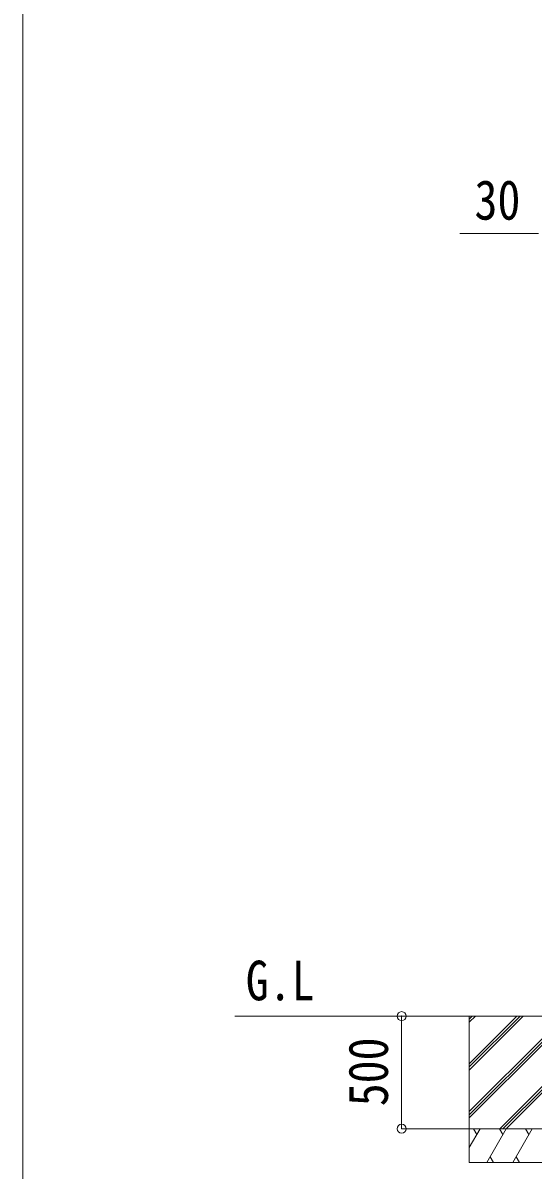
# Model space of a CAD drawing. Units: millimetres at full size, sheet at 1:40; some dimension numbers follow another scale. Extents: x -11243 to 11243, y -7760 to 7760.
# Drawn here: x -11243 to -8980, y -5093 to 0 of the extents above; entities that cross this region are included whole.
import ezdxf
from ezdxf.enums import TextEntityAlignment as Align

# ---------------------------------------------------------------- set-up
doc = ezdxf.new("R2010")
doc.units = ezdxf.units.MM
doc.header["$LTSCALE"] = 40
doc.header["$PDMODE"] = 32
doc.header["$PDSIZE"] = 40
for name, color, linetype, lineweight in [('0-0_0', 7, 'Continuous', 9), ('0-6_OTH_LINE', 6, 'Continuous', 9), ('F-0_240', 7, 'Continuous', 9)]:
    doc.layers.add(name, color=color, linetype=linetype, lineweight=lineweight)
doc.layers.add('0-7_SHAPE', color=7, linetype='Continuous')
doc.styles.add('ＭＳ ゴシック', font='')
doc.styles.get('ＭＳ ゴシック').set_extended_font_data('MS Gothic')

msp = doc.modelspace()

# ---------------------------------------------------------------- linework, layer by layer
at = {"layer": '0-0_0'}
for p, q in [((-8925.1, -4409.38), (-10302.97, -4409.38)), ((-9262.6, -4409.38), (-9262.6, -5059.38)), ((-9262.6, -4620.6), (-9051.37, -4409.38)), ((-9262.6, -4634.75), (-9037.23, -4409.38)), ((-9262.6, -4648.89), (-9023.09, -4409.38)), ((-9262.6, -4436.76), (-9235.22, -4409.38)), ((-9262.6, -4422.62), (-9249.36, -4409.38)), ((-9262.6, -4832.74), (-8925.1, -4495.24)), ((-9262.6, -4846.88), (-8925.1, -4509.38)), ((-9262.6, -4861.02), (-8925.1, -4523.52)), ((-9127.11, -4909.38), (-8925.1, -4707.37)), ((-9112.97, -4909.38), (-8925.1, -4721.51)), ((-9098.83, -4909.38), (-8925.1, -4735.65)), ((-9262.6, -4993.21), (-9214.2, -4909.37)), ((-8462.6, -4909.38), (-9262.6, -4909.38)), ((-9229.2, -4935.36), (-9244.2, -4909.37)), ((-9185.34, -5059.37), (-9098.73, -4909.38)), ((-9113.73, -4935.36), (-9128.74, -4909.38)), ((-9069.87, -5059.38), (-8983.26, -4909.38)), ((-8998.26, -4935.36), (-9013.27, -4909.38)), ((-9170.34, -5033.4), (-9155.34, -5059.37)), ((-9054.87, -5033.39), (-9039.87, -5059.38)), ((-9262.6, -5059.38), (-8462.6, -5059.38))]:
    msp.add_line(p, q, dxfattribs=at)
at = {"layer": '0-6_OTH_LINE'}
for p, q in [((-8956.1, -935), (-9304.87, -935)), ((-9562.6, -4409.38), (-9263.6, -4409.38)), ((-9562.6, -4909.38), (-9562.6, -4409.38)), ((-9562.6, -4909.38), (-9263.6, -4909.38))]:
    msp.add_line(p, q, dxfattribs=at)
for p in [(-9562.6, -4409.38), (-9562.6, -4909.38)]:
    msp.add_point(p, dxfattribs=at)
at = {"layer": 'F-0_240', "color": 5}
msp.add_line((-11242.74, 7760), (-11242.74, -7760), dxfattribs=at)

# ---------------------------------------------------------------- texts
at = {"layer": '0-6_OTH_LINE', "color": 7, "style": 'ＭＳ ゴシック', "width": 0.85}
msp.add_text('30', height=176, dxfattribs=at).set_placement((-9239.39, -926.28), align=Align.BOTTOM_LEFT)
msp.add_text('500', height=176, rotation=90, dxfattribs=at).set_placement((-9570.6, -4809.38), align=Align.BOTTOM_LEFT)
at = {"layer": '0-7_SHAPE', "style": 'ＭＳ ゴシック', "width": 0.85}
msp.add_text('G.L', height=176, dxfattribs=at).set_placement((-10254.21, -4391.85), align=Align.BOTTOM_LEFT)

doc.saveas('drawing.dxf')
